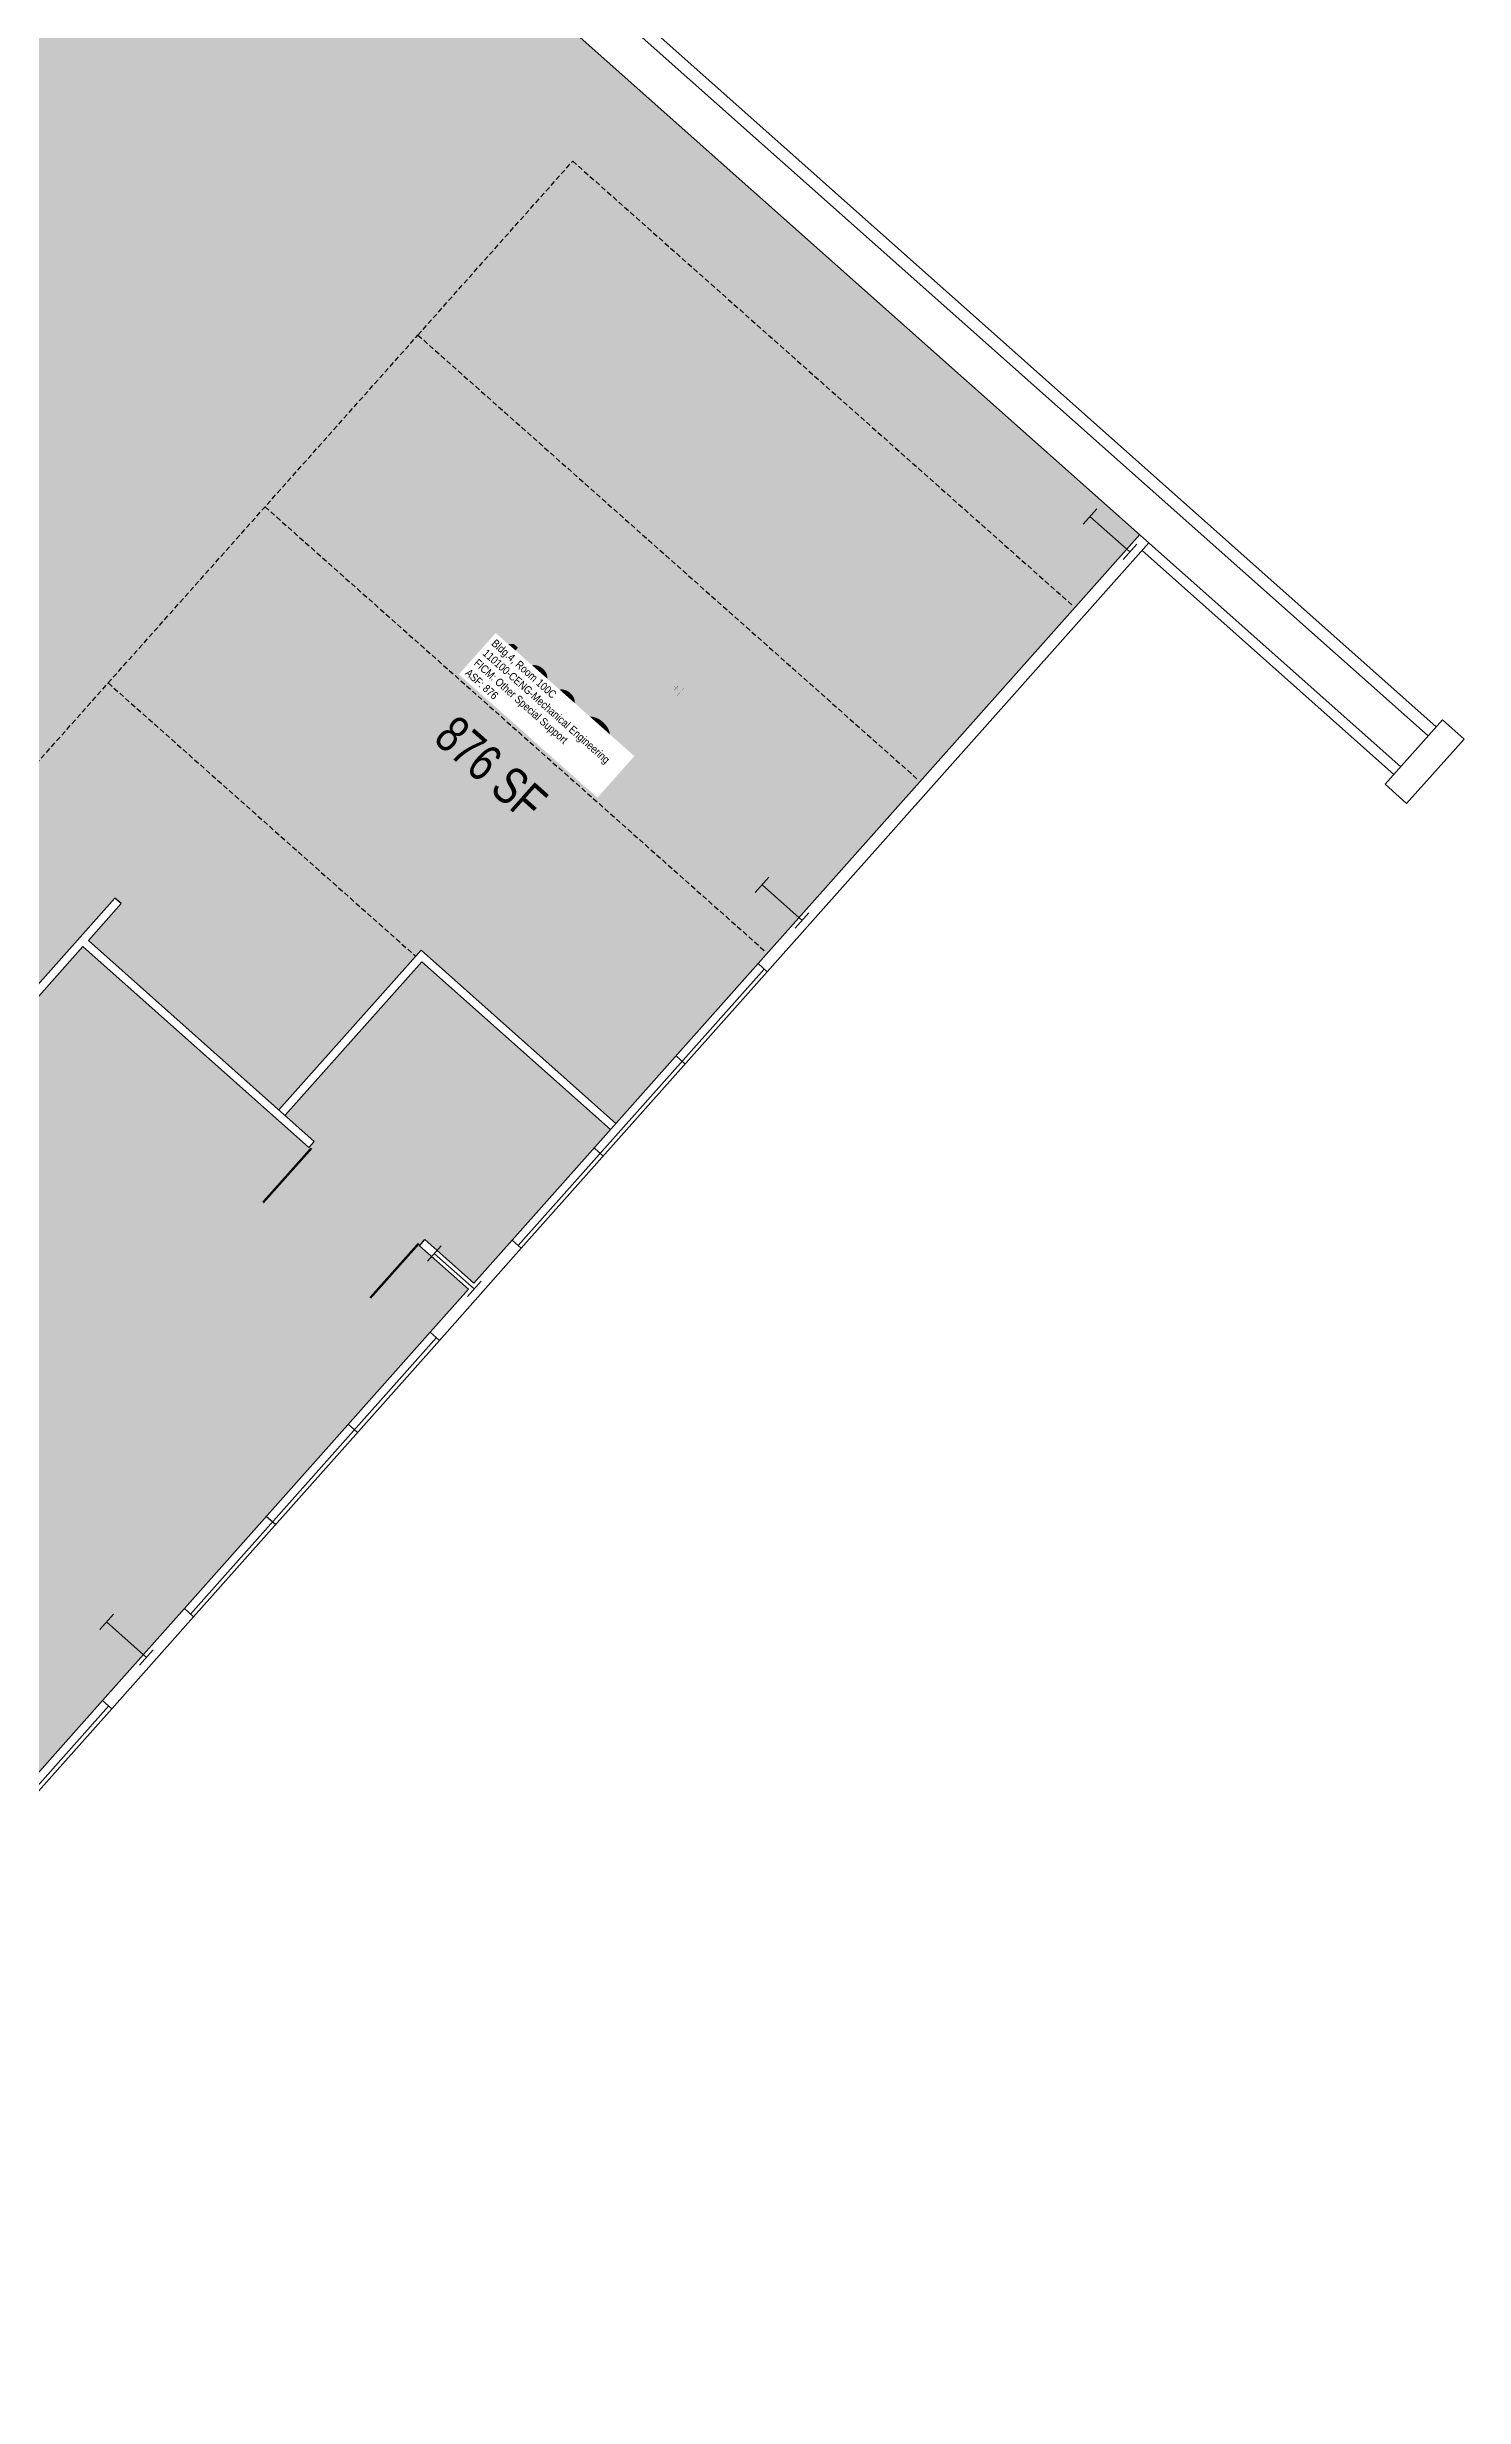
# Model space of a CAD drawing. Header units: inches. Extents: x 69199327 to 69201392, y 27695932 to 27697963.
# Drawn here: x 69200703 to 69201392, y 27695940 to 27697084 of the extents above; entities that cross this region are included whole.
import ezdxf
from ezdxf.enums import TextEntityAlignment as Align

# ---------------------------------------------------------------- set-up
doc = ezdxf.new("R2010")
doc.units = ezdxf.units.IN
doc.header["$LTSCALE"] = 10
doc.header["$MEASUREMENT"] = 0
doc.linetypes.add('DASHED2', pattern=[0.375, 0.25, -0.125])
doc.layers.get('0').update_dxf_attribs({"linetype": 'CONTINUOUS'})
for name, color, linetype in [('A-COLS', 5, 'CONTINUOUS'), ('A-DOOR', 2, 'CONTINUOUS'), ('A-FLOR', 3, 'CONTINUOUS'), ('A-GLAZ', 1, 'CONTINUOUS'), ('A-IDEN-CNUM', 7, 'CONTINUOUS'), ('A-IDEN-RNUM', 7, 'CONTINUOUS'), ('A-IDEN-SNUM', 4, 'CONTINUOUS'), ('A-IDEN-VNUM', 4, 'CONTINUOUS'), ('A-WALL', 5, 'CONTINUOUS'), ('AREA-TEXT', 3, 'CONTINUOUS'), ('Rooms-Category-Color', 7, 'CONTINUOUS'), ('Rooms-College-Color', 7, 'CONTINUOUS'), ('Rooms-Department-Color', 7, 'CONTINUOUS'), ('Rooms-Division-Color', 7, 'CONTINUOUS'), ('Rooms-Information', 7, 'CONTINUOUS')]:
    doc.layers.add(name, color=color, linetype=linetype)
doc.styles.add('CP_AREA', font='arial.ttf', dxfattribs={"height": 15})
doc.styles.add('CP_ROOMSNUMBER', font='arial.ttf', dxfattribs={"height": 1})
doc.styles.add('CP_ROOMVNUMBER', font='arial.ttf', dxfattribs={"width": 0.85, "height": 0.075})

# ---------------------------------------------------------------- blocks, each defined once
blk = doc.blocks.new('COLUMN')
for p, q in [((-0.5, -0.5), (-0.5, 0.5)), ((0.5, 0.5), (0.5, -0.5)), ((-0.5, 0), (0.5, 0))]:
    blk.add_line(p, q)

msp = doc.modelspace()

# ---------------------------------------------------------------- hatches: boundary and pattern name
at = {"layer": 'Rooms-Category-Color', "true_color": 0xe3f498}
for points in [[(69200235.9, 27696797.1), (69200524.4, 27696540.5), (69200990, 27697064), (69200701.5, 27697320.6)], [(69200732.4, 27696774.6), (69200882, 27696641.6), (69200884.6, 27696644.5), (69200979.4, 27696560.2), (69201234.3, 27696846.8), (69200990, 27697064)], [(69199704.1, 27696584.3), (69199865.9, 27696766.3), (69200236.6, 27696436.7), (69200331.6, 27696543.5), (69200440.7, 27696446.5), (69200732.4, 27696774.6), (69200882, 27696641.6), (69200815.5, 27696566.8), (69200722.8, 27696649.3), (69200738.7, 27696667.3), (69200735.7, 27696669.9), (69200653.3, 27696577.3), (69200656.3, 27696574.6), (69200720.1, 27696646.3), (69200830.1, 27696548.5), (69200832.7, 27696551.5), (69200818.5, 27696564.2), (69200885, 27696638.9), (69200976.8, 27696557.2), (69200910.3, 27696482.5), (69200886.5, 27696503.7), (69200883.9, 27696500.7), (69200907.7, 27696479.5), (69200428.2, 27695940.4)]]:
    msp.add_hatch(color=61, dxfattribs=at).paths.add_polyline_path(points)
at = {"layer": 'Rooms-College-Color', "true_color": 0xadadad}
for points in [[(69200235.9, 27696797.1), (69200524.4, 27696540.5), (69200990, 27697064), (69200701.5, 27697320.6)], [(69200732.4, 27696774.6), (69200882, 27696641.6), (69200884.6, 27696644.5), (69200979.4, 27696560.2), (69201234.3, 27696846.8), (69200990, 27697064)], [(69199704.1, 27696584.3), (69199865.9, 27696766.3), (69200236.6, 27696436.7), (69200331.6, 27696543.5), (69200440.7, 27696446.5), (69200732.4, 27696774.6), (69200882, 27696641.6), (69200815.5, 27696566.8), (69200722.8, 27696649.3), (69200738.7, 27696667.3), (69200735.7, 27696669.9), (69200653.3, 27696577.3), (69200656.3, 27696574.6), (69200720.1, 27696646.3), (69200830.1, 27696548.5), (69200832.7, 27696551.5), (69200818.5, 27696564.2), (69200885, 27696638.9), (69200976.8, 27696557.2), (69200910.3, 27696482.5), (69200886.5, 27696503.7), (69200883.9, 27696500.7), (69200907.7, 27696479.5), (69200428.2, 27695940.4)]]:
    msp.add_hatch(color=253, dxfattribs=at).paths.add_polyline_path(points)
at = {"layer": 'Rooms-Department-Color', "true_color": 0x99d7b2}
for points in [[(69200235.9, 27696797.1), (69200524.4, 27696540.5), (69200990, 27697064), (69200701.5, 27697320.6)], [(69200732.4, 27696774.6), (69200882, 27696641.6), (69200884.6, 27696644.5), (69200979.4, 27696560.2), (69201234.3, 27696846.8), (69200990, 27697064)], [(69199704.1, 27696584.3), (69199865.9, 27696766.3), (69200236.6, 27696436.7), (69200331.6, 27696543.5), (69200440.7, 27696446.5), (69200732.4, 27696774.6), (69200882, 27696641.6), (69200815.5, 27696566.8), (69200722.8, 27696649.3), (69200738.7, 27696667.3), (69200735.7, 27696669.9), (69200653.3, 27696577.3), (69200656.3, 27696574.6), (69200720.1, 27696646.3), (69200830.1, 27696548.5), (69200832.7, 27696551.5), (69200818.5, 27696564.2), (69200885, 27696638.9), (69200976.8, 27696557.2), (69200910.3, 27696482.5), (69200886.5, 27696503.7), (69200883.9, 27696500.7), (69200907.7, 27696479.5), (69200428.2, 27695940.4)]]:
    msp.add_hatch(color=253, dxfattribs=at).paths.add_polyline_path(points)
at = {"layer": 'Rooms-Division-Color', "true_color": 0x99d7b2}
for points in [[(69200235.9, 27696797.1), (69200524.4, 27696540.5), (69200990, 27697064), (69200701.5, 27697320.6)], [(69200732.4, 27696774.6), (69200882, 27696641.6), (69200884.6, 27696644.5), (69200979.4, 27696560.2), (69201234.3, 27696846.8), (69200990, 27697064)], [(69199704.1, 27696584.3), (69199865.9, 27696766.3), (69200236.6, 27696436.7), (69200331.6, 27696543.5), (69200440.7, 27696446.5), (69200732.4, 27696774.6), (69200882, 27696641.6), (69200815.5, 27696566.8), (69200722.8, 27696649.3), (69200738.7, 27696667.3), (69200735.7, 27696669.9), (69200653.3, 27696577.3), (69200656.3, 27696574.6), (69200720.1, 27696646.3), (69200830.1, 27696548.5), (69200832.7, 27696551.5), (69200818.5, 27696564.2), (69200885, 27696638.9), (69200976.8, 27696557.2), (69200910.3, 27696482.5), (69200886.5, 27696503.7), (69200883.9, 27696500.7), (69200907.7, 27696479.5), (69200428.2, 27695940.4)]]:
    msp.add_hatch(color=253, dxfattribs=at).paths.add_polyline_path(points)

# ---------------------------------------------------------------- linework, layer by layer
at = {"layer": 'A-DOOR', "elevation": 0}
for points in [[(69200831.3, 27696548.2, 1.11, 1.11, 0), (69200807.7, 27696521.7, 0, 0, 0), (69200807.3, 27696522.1, 0, 0, 0.414214), (69200857.4, 27696525, 0, 0, 0.414214)], [(69200883.5, 27696501.8, 1.11, 1.11, 0), (69200859.9, 27696475.3, 0, 0, 0), (69200860.3, 27696475, 0, 0, -0.414214), (69200857.4, 27696525, 0, 0, -0.414214)]]:
    msp.add_lwpolyline(points, format="xyseb", dxfattribs=at)
at = {"layer": 'A-FLOR'}
for p, q in [((69201378.6, 27696753.3, 0), (69200032, 27697950.8, 0)), ((69201374.6, 27696748.8, 0), (69200028, 27697946.3, 0)), ((69201361.3, 27696733.8, 0), (69200014.8, 27697931.3, 0)), ((69201358, 27696730.1, 0), (69201235.5, 27696839.1, 0))]:
    msp.add_line(p, q, dxfattribs=at)
at = {"layer": 'A-FLOR', "linetype": 'DASHED2'}
for p, q in [((69200883.1, 27696943.9, 0), (69200958.4, 27697028.6, 0)), ((69200958.4, 27697028.6, 0), (69201201.2, 27696812.7, 0)), ((69200732.4, 27696774.6, 0), (69200883.1, 27696943.9, 0)), ((69200883.1, 27696943.9, 0), (69201125.9, 27696728, 0)), ((69200808.7, 27696860.4, 0), (69201051.6, 27696644.4, 0)), ((69200440.7, 27696446.5, 0), (69200732.4, 27696774.6, 0)), ((69200732.4, 27696774.6, 0), (69200882, 27696641.6, 0))]:
    msp.add_line(p, q, dxfattribs=at)
at = {"layer": 'A-GLAZ'}
for p, q in [((69200928.9, 27696503.4, 0), (69201048.6, 27696638, 0)), ((69200931.9, 27696500.8, 0), (69201051.5, 27696635.3, 0)), ((69200933.4, 27696499.5, 0), (69201053, 27696634, 0)), ((69201013.2, 27696589.1, 0), (69201008.7, 27696593.1, 0)), ((69200973.3, 27696544.3, 0), (69200968.8, 27696548.3, 0)), ((69200769.5, 27696324.1, 0), (69200889.1, 27696458.6, 0)), ((69200772.4, 27696321.4, 0), (69200892.1, 27696456, 0)), ((69200773.9, 27696320.1, 0), (69200893.6, 27696454.6, 0)), ((69200853.7, 27696409.8, 0), (69200849.2, 27696413.8, 0)), ((69200813.8, 27696365, 0), (69200809.3, 27696368.9, 0)), ((69200610, 27696144.8, 0), (69200729.6, 27696279.3, 0)), ((69200613, 27696142.1, 0), (69200732.6, 27696276.6, 0)), ((69200614.4, 27696140.8, 0), (69200734.1, 27696275.3, 0))]:
    msp.add_line(p, q, dxfattribs=at)
at = {"layer": 'A-WALL'}
for p, q in [((69201048.6, 27696638), (69201234.3, 27696846.8)), ((69201053, 27696634), (69201238.8, 27696842.8)), ((69201353.7, 27696725.3, 0), (69201381.6, 27696756.6, 0)), ((69201392.1, 27696747.3, 0), (69201381.6, 27696756.6, 0)), ((69201364.1, 27696715.9, 0), (69201392.1, 27696747.3, 0)), ((69201364.1, 27696715.9, 0), (69201353.7, 27696725.3, 0)), ((69200653.3, 27696577.3), (69200735.7, 27696669.9)), ((69200738.7, 27696667.3), (69200735.7, 27696669.9)), ((69200738.7, 27696667.3), (69200722.8, 27696649.3)), ((69200656.3, 27696574.6), (69200720.1, 27696646.3)), ((69200830.1, 27696548.5), (69200720.1, 27696646.3)), ((69200832.7, 27696551.5), (69200722.8, 27696649.3)), ((69201053, 27696634), (69201048.6, 27696638)), ((69200907.7, 27696479.5), (69200883.9, 27696500.7)), ((69200910.3, 27696482.5), (69200886.5, 27696503.7)), ((69200893.6, 27696454.6), (69200933.4, 27696499.5)), ((69200928.9, 27696503.4), (69200910.3, 27696482.5)), ((69200933.4, 27696499.5), (69200928.9, 27696503.4)), ((69200889.1, 27696458.6), (69200907.7, 27696479.5)), ((69200893.6, 27696454.6), (69200889.1, 27696458.6)), ((69200729.6, 27696279.3), (69200769.5, 27696324.1)), ((69200734.1, 27696275.3), (69200773.9, 27696320.1)), ((69200773.9, 27696320.1), (69200769.5, 27696324.1)), ((69200734.1, 27696275.3), (69200729.6, 27696279.3))]:
    msp.add_line(p, q, dxfattribs=at)
for points in [[(69200815.5, 27696566.8), (69200884.6, 27696644.5)], [(69200818.5, 27696564.2), (69200885, 27696638.9)], [(69200830.1, 27696548.5), (69200832.7, 27696551.5)], [(69200883.9, 27696500.7), (69200886.5, 27696503.7)]]:
    msp.add_lwpolyline(points, dxfattribs=at)
at = {"layer": 'A-WALL', "elevation": 0}
for points in [[(69200884.6, 27696644.5), (69200979.4, 27696560.2)], [(69200885, 27696638.9), (69200976.8, 27696557.2)]]:
    msp.add_lwpolyline(points, dxfattribs=at)

# ---------------------------------------------------------------- block references
at = {"layer": 'A-COLS', "xscale": 25.99999999813736, "yscale": 9.999999995133361, "zscale": 25.99999999813736, "rotation": 318.3538051004411}
for p in [(69201219.8, 27696847, 0), (69201060.3, 27696667.7, 0), (69200900.8, 27696488.3, 0), (69200741.3, 27696309, 0)]:
    msp.add_blockref('COLUMN', p, dxfattribs=at)

# ---------------------------------------------------------------- texts
at = {"layer": 'A-IDEN-CNUM', "style": 'CP_ROOMSNUMBER'}
msp.add_text('CAD #004-A_0100-0C', height=0.36, rotation=48.3538, dxfattribs=at).set_placement((69201010.9, 27696770.2, 0), align=Align.MIDDLE)
at = {"layer": 'A-IDEN-RNUM', "style": 'CP_ROOMSNUMBER'}
msp.add_text('0100-C0', height=0.36, rotation=318.35, dxfattribs=at).set_placement((69201008.7, 27696772.2, 0), align=Align.MIDDLE)
at = {"layer": 'A-IDEN-SNUM', "style": 'CP_ROOMSNUMBER'}
msp.add_text('00400100C0', height=0.36, rotation=48.3538, dxfattribs=at).set_placement((69201008.7, 27696772.2, 0), align=Align.MIDDLE)
at = {"layer": 'A-IDEN-VNUM', "style": 'CP_ROOMVNUMBER', "width": 0.85}
msp.add_text('100C', height=27, rotation=318.3538, dxfattribs=at).set_placement((69200943.3, 27696763.5, 0), align=Align.MIDDLE_CENTER)
at = {"layer": 'AREA-TEXT', "style": 'CP_AREA', "width": 0.75}
msp.add_text('876 SF', height=18, rotation=318.3538, dxfattribs=at).set_placement((69200918.7, 27696733.1, 0), align=Align.MIDDLE_CENTER)

# ---------------------------------------------------------------- next in the draw order: texts
at = {"layer": 'Rooms-Information', "insert": (69200905.7, 27696778.9, 0), "char_height": 3.857, "width": 86.4, "attachment_point": 7, "rotation": 318.3538, "style": 'CP_ROOMVNUMBER', "bg_fill": 3, "box_fill_scale": 1.5, "bg_fill_color": 256, "bg_fill_true_color": 13158600, "bg_fill_transparency": 0}
msp.add_mtext('Bldg.4, Room 100C^M^J110100-CENG-Mechanical Engineering^M^JFICM: Other Special Support^M^JASF: 876', dxfattribs=at)

doc.saveas('drawing.dxf')
